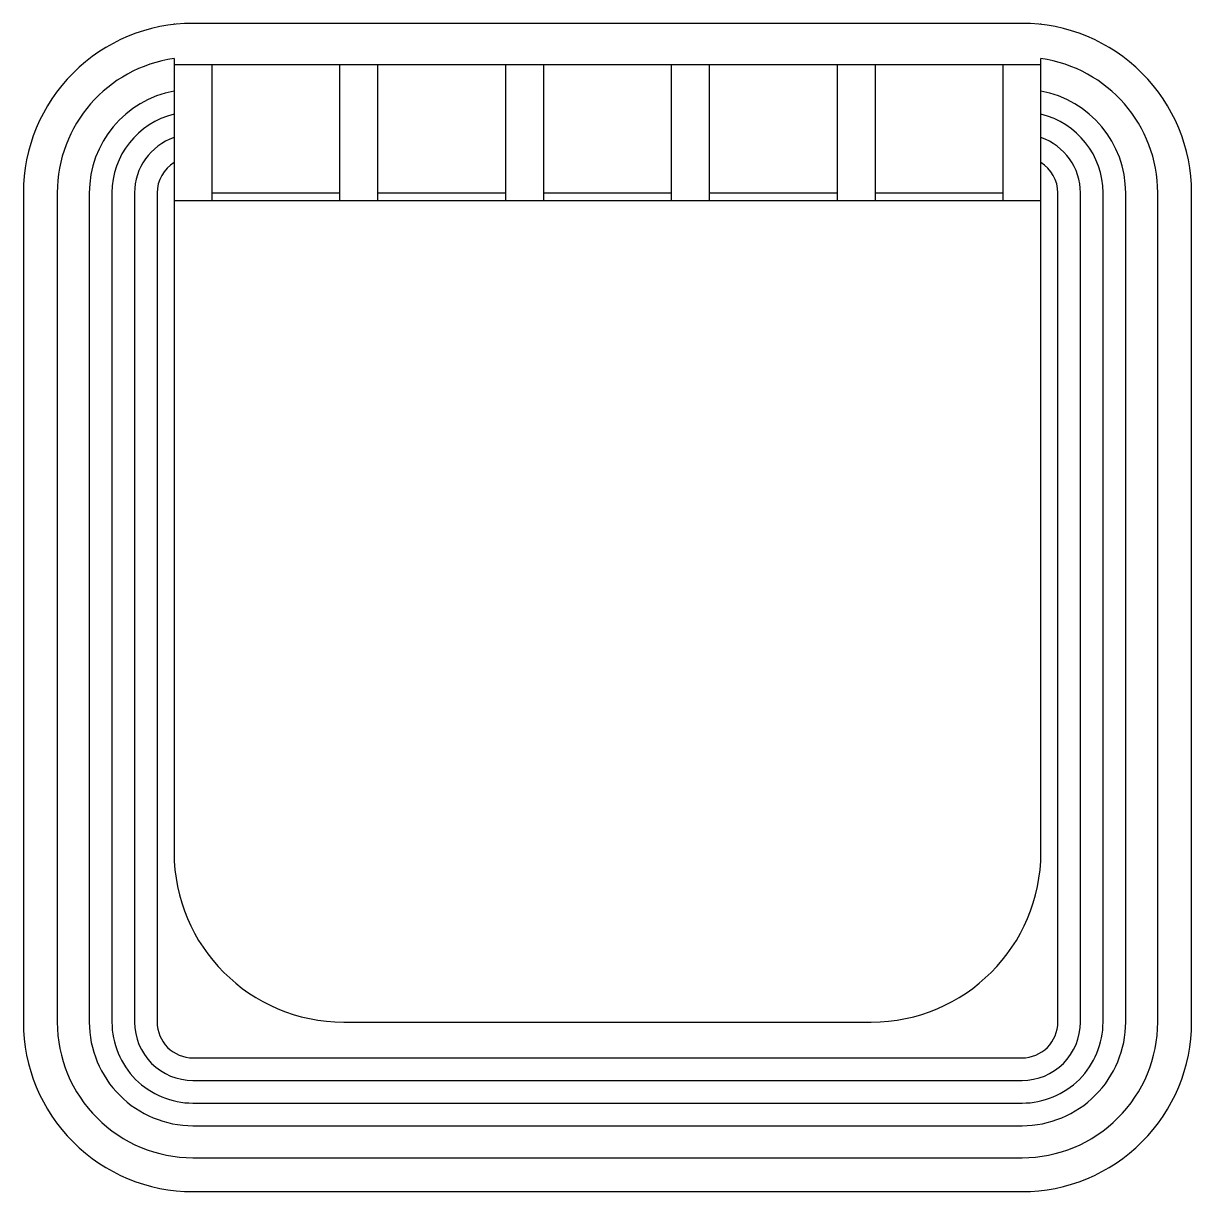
# Model space of a CAD drawing. Header units: metres. Extents: x -78 to 78, y -78 to 78.
import ezdxf

# ---------------------------------------------------------------- set-up
doc = ezdxf.new("R2010")
doc.units = ezdxf.units.M
doc.layers.get('0').update_dxf_attribs({"lineweight": 25})

msp = doc.modelspace()

# ---------------------------------------------------------------- linework, layer by layer
for p, q in [((-57.5, 77.5), (-57.5, 77.36)), ((57.5, 77.36), (57.5, 77.5)), ((-57.5, 72.83), (-57.5, -32.5)), ((57.5, 72), (-57.5, 72)), ((-52.5, 72), (-52.5, 54)), ((-35.5, 54), (-35.5, 72)), ((-30.5, 72), (-30.5, 54)), ((-13.5, 54), (-13.5, 72)), ((-8.5, 72), (-8.5, 54)), ((8.5, 54), (8.5, 72)), ((13.5, 72), (13.5, 54)), ((30.5, 54), (30.5, 72)), ((35.5, 72), (35.5, 54)), ((52.5, 54), (52.5, 72)), ((57.5, -32.5), (57.5, 72.83)), ((-52.5, 55), (-35.5, 55)), ((-30.5, 55), (-13.5, 55)), ((-8.5, 55), (8.5, 55)), ((13.5, 55), (30.5, 55)), ((35.5, 55), (52.5, 55)), ((-57.5, 54), (57.5, 54)), ((-35, -55), (35, -55))]:
    msp.add_line(p, q)
at = {"flags": 128}
for points in [[(-55, -77.5), (55, -77.5, 0.414214), (77.5, -55), (77.5, 55, 0.414214), (55, 77.5), (-55, 77.5, 0.414214), (-77.5, 55), (-77.5, -55, 0.414214), (-55, -77.5)], [(-57.5, 72.83, 0.373966), (-73, 55), (-73, -55, 0.414214), (-55, -73), (55, -73, 0.414214), (73, -55), (73, 55, 0.373966), (57.5, 72.83)], [(-57.5, 68.52, 0.361621), (-68.75, 55), (-68.75, -55, 0.414214), (-55, -68.75), (55, -68.75, 0.414214), (68.75, -55), (68.75, 55, 0.361621), (57.5, 68.52)], [(-57.5, 65.46, 0.347025), (-65.75, 55), (-65.75, -55, 0.414214), (-55, -65.75), (55, -65.75, 0.414214), (65.75, -55), (65.75, 55, 0.347025), (57.5, 65.46)], [(-57.5, 62.34, 0.320973), (-62.75, 55), (-62.75, -55, 0.414214), (-55, -62.75), (55, -62.75, 0.414214), (62.75, -55), (62.75, 55, 0.320973), (57.5, 62.34)], [(-57.5, 59.04, 0.25975), (-59.75, 55), (-59.75, -55, 0.414214), (-55, -59.75), (55, -59.75, 0.414214), (59.75, -55), (59.75, 55, 0.25975), (57.5, 59.04)]]:
    msp.add_lwpolyline(points, format="xyb", dxfattribs=at)
for centre, start, end in [((-35, -32.5), 180, 270), ((35, -32.5), 270, 0)]:
    msp.add_arc(centre, 22.5, start, end)

doc.saveas('drawing.dxf')
